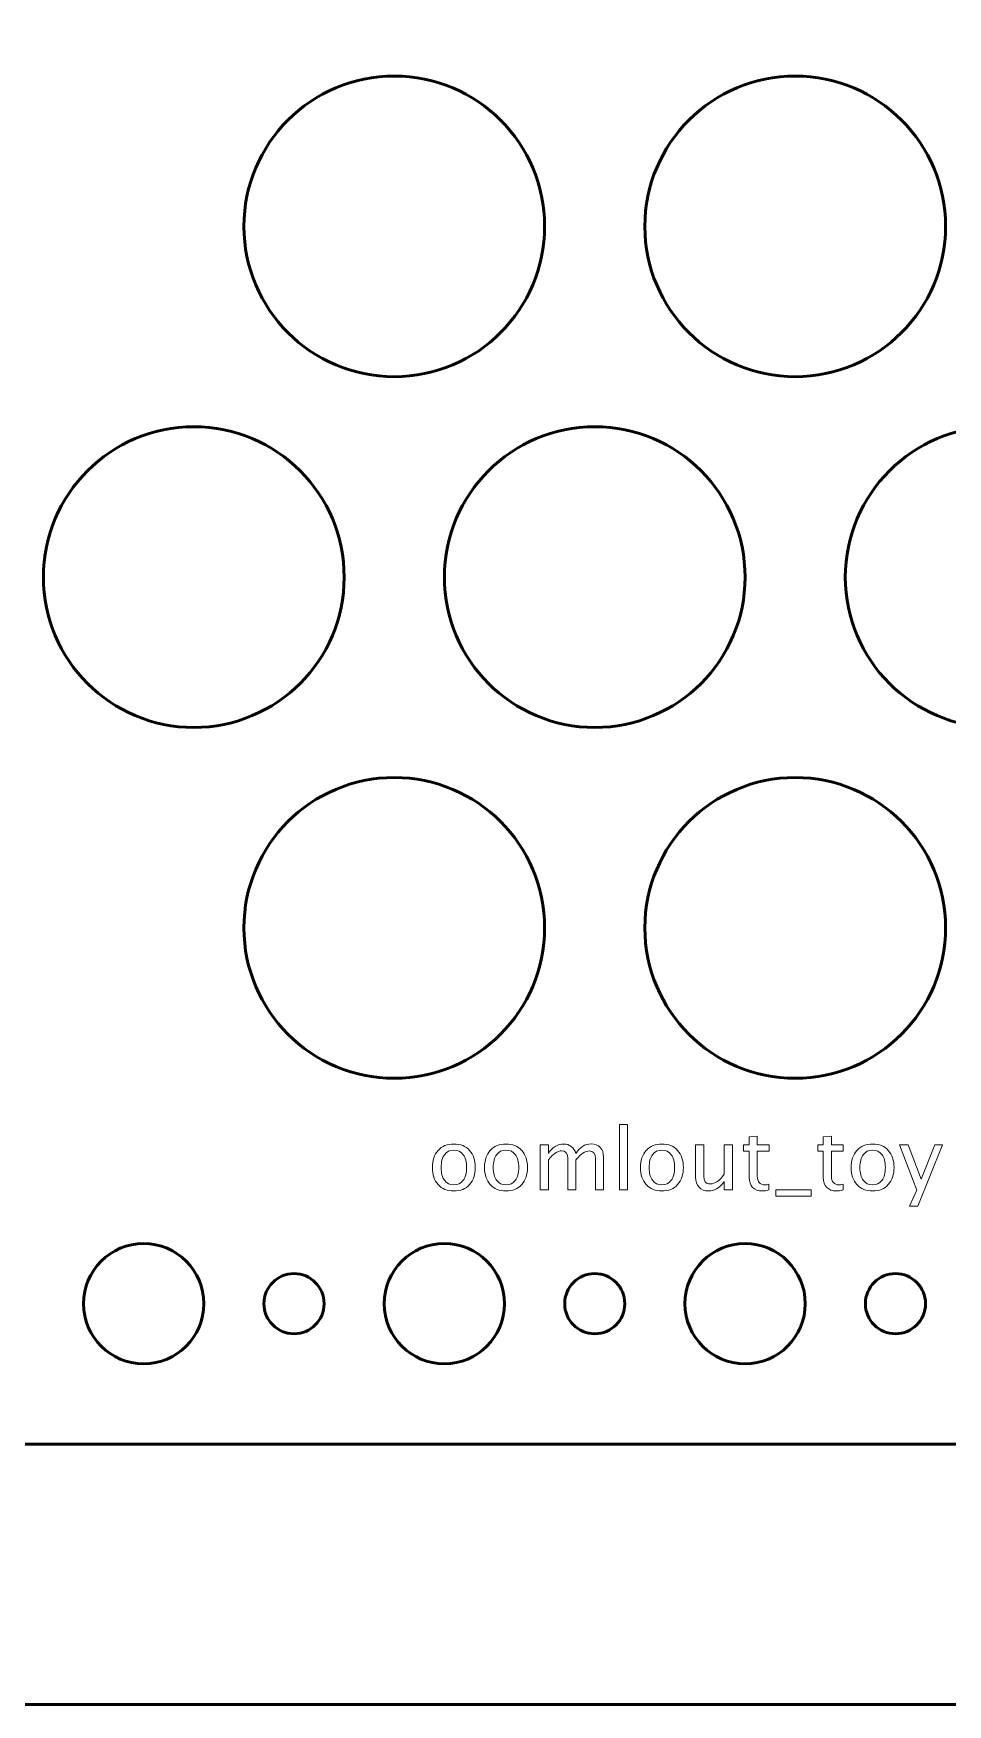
# Model space of a CAD drawing. Header units: centimetres. Extents: x -44 to 44, y -29.8 to 29.1.
# Drawn here: x -8.8 to -4.24, y 0.25 to 8.59 of the extents above; entities that cross this region are included whole.
import ezdxf

# ---------------------------------------------------------------- set-up
doc = ezdxf.new("R2010")
doc.units = ezdxf.units.CM
doc.header["$MEASUREMENT"] = 0
doc.layers.add('Layer 1', color=7, linetype='Continuous')

msp = doc.modelspace()

# ---------------------------------------------------------------- linework, layer by layer
at = {"layer": 'Layer 1', "color": 4, "lineweight": 53}
msp.add_lwpolyline([(-14, 0.25), (14, 0.25), (14, 23.75), (-14, 23.75), (-14, 0.25)], close=True, dxfattribs=at)
at = {"layer": 'Layer 1', "lineweight": 53}
for centre in [(-6.99998, 7.62498), (-4.99998, 7.62498), (-7.99998, 5.87498), (-5.99998, 5.87498), (-3.99998, 5.87498), (-6.99998, 4.12498), (-4.99998, 4.12498)]:
    msp.add_ellipse(centre, major_axis=(0, 0.75002), ratio=1, dxfattribs=at)
for points, knots in [([(-10.45, 2.05), (-10.45, 2.05), (-10.45, 21.95), (-10.45, 21.95), (-10.45, 21.95), (-10.45, 22.22614), (-10.22614, 22.45), (-9.95, 22.45), (-9.95, 22.45), (-9.95, 22.45), (9.95, 22.45), (9.95, 22.45), (9.95, 22.45), (10.22614, 22.45), (10.45, 22.22614), (10.45, 21.95), (10.45, 21.95), (10.45, 21.95), (10.45, 2.05), (10.45, 2.05), (10.45, 2.05), (10.45, 1.77386), (10.22614, 1.55), (9.95, 1.55), (9.95, 1.55), (9.95, 1.55), (-9.95, 1.55), (-9.95, 1.55), (-9.95, 1.55), (-10.22614, 1.55), (-10.45, 1.77386), (-10.45, 2.05)], [0, 0, 0, 0, 0.1111111, 0.1111111, 0.1111111, 0.1111111, 0.2222222, 0.2222222, 0.2222222, 0.2222222, 0.3333333, 0.3333333, 0.3333333, 0.3333333, 0.4444444, 0.4444444, 0.4444444, 0.4444444, 0.5555556, 0.5555556, 0.5555556, 0.5555556, 0.6666667, 0.6666667, 0.6666667, 0.6666667, 0.7777778, 0.7777778, 0.7777778, 0.7777778, 1, 1, 1, 1]), ([(-8.55, 2.25), (-8.55, 2.41569), (-8.41569, 2.55), (-8.25, 2.55), (-8.25, 2.55), (-8.08431, 2.55), (-7.95, 2.41569), (-7.95, 2.25), (-7.95, 2.25), (-7.95, 2.08431), (-8.08431, 1.95), (-8.25, 1.95), (-8.25, 1.95), (-8.41569, 1.95), (-8.55, 2.08431), (-8.55, 2.25)], [0, 0, 0, 0, 0.2, 0.2, 0.2, 0.2, 0.4, 0.4, 0.4, 0.4, 0.6, 0.6, 0.6, 0.6, 1, 1, 1, 1]), ([(-7.05, 2.25), (-7.05, 2.41569), (-6.91569, 2.55), (-6.75, 2.55), (-6.75, 2.55), (-6.58431, 2.55), (-6.45, 2.41569), (-6.45, 2.25), (-6.45, 2.25), (-6.45, 2.08431), (-6.58431, 1.95), (-6.75, 1.95), (-6.75, 1.95), (-6.91569, 1.95), (-7.05, 2.08431), (-7.05, 2.25)], [0, 0, 0, 0, 0.2, 0.2, 0.2, 0.2, 0.4, 0.4, 0.4, 0.4, 0.6, 0.6, 0.6, 0.6, 1, 1, 1, 1]), ([(-5.55, 2.25), (-5.55, 2.41569), (-5.41569, 2.55), (-5.25, 2.55), (-5.25, 2.55), (-5.08431, 2.55), (-4.95, 2.41569), (-4.95, 2.25), (-4.95, 2.25), (-4.95, 2.08431), (-5.08431, 1.95), (-5.25, 1.95), (-5.25, 1.95), (-5.41569, 1.95), (-5.55, 2.08431), (-5.55, 2.25)], [0, 0, 0, 0, 0.2, 0.2, 0.2, 0.2, 0.4, 0.4, 0.4, 0.4, 0.6, 0.6, 0.6, 0.6, 1, 1, 1, 1]), ([(-7.65, 2.25), (-7.65, 2.33284), (-7.58284, 2.4), (-7.5, 2.4), (-7.5, 2.4), (-7.41716, 2.4), (-7.35, 2.33284), (-7.35, 2.25), (-7.35, 2.25), (-7.35, 2.16716), (-7.41716, 2.1), (-7.5, 2.1), (-7.5, 2.1), (-7.58284, 2.1), (-7.65, 2.16716), (-7.65, 2.25)], [0, 0, 0, 0, 0.2, 0.2, 0.2, 0.2, 0.4, 0.4, 0.4, 0.4, 0.6, 0.6, 0.6, 0.6, 1, 1, 1, 1]), ([(-6.15, 2.25), (-6.15, 2.33284), (-6.08284, 2.4), (-6, 2.4), (-6, 2.4), (-5.91716, 2.4), (-5.85, 2.33284), (-5.85, 2.25), (-5.85, 2.25), (-5.85, 2.16716), (-5.91716, 2.1), (-6, 2.1), (-6, 2.1), (-6.08284, 2.1), (-6.15, 2.16716), (-6.15, 2.25)], [0, 0, 0, 0, 0.2, 0.2, 0.2, 0.2, 0.4, 0.4, 0.4, 0.4, 0.6, 0.6, 0.6, 0.6, 1, 1, 1, 1]), ([(-4.65, 2.25), (-4.65, 2.33284), (-4.58284, 2.4), (-4.5, 2.4), (-4.5, 2.4), (-4.41716, 2.4), (-4.35, 2.33284), (-4.35, 2.25), (-4.35, 2.25), (-4.35, 2.16716), (-4.41716, 2.1), (-4.5, 2.1), (-4.5, 2.1), (-4.58284, 2.1), (-4.65, 2.16716), (-4.65, 2.25)], [0, 0, 0, 0, 0.2, 0.2, 0.2, 0.2, 0.4, 0.4, 0.4, 0.4, 0.6, 0.6, 0.6, 0.6, 1, 1, 1, 1])]:
    msp.add_open_spline(points, degree=3, knots=knots, dxfattribs=at)
at = {"layer": 'Layer 1', "color": 5, "lineweight": 9}
for points, knots in [([(-5.87668, 2.81748), (-5.87668, 2.81748), (-5.87668, 3.14387), (-5.87668, 3.14387), (-5.87668, 3.14387), (-5.87668, 3.14387), (-5.83604, 3.14387), (-5.83604, 3.14387), (-5.83604, 3.14387), (-5.83604, 3.14387), (-5.83604, 2.81748), (-5.83604, 2.81748), (-5.83604, 2.81748), (-5.83604, 2.81748), (-5.87668, 2.81748), (-5.87668, 2.81748)], [0, 0, 0, 0, 0.2, 0.2, 0.2, 0.2, 0.4, 0.4, 0.4, 0.4, 0.6, 0.6, 0.6, 0.6, 1, 1, 1, 1]), ([(-5.13119, 2.81755), (-5.14375, 2.81409), (-5.15469, 2.8124), (-5.16393, 2.8124), (-5.16393, 2.8124), (-5.18467, 2.8124), (-5.20083, 2.81833), (-5.2124, 2.83018), (-5.2124, 2.83018), (-5.22404, 2.84203), (-5.22983, 2.85847), (-5.22983, 2.87957), (-5.22983, 2.87957), (-5.22983, 2.87957), (-5.22983, 3.01137), (-5.22983, 3.01137), (-5.22983, 3.01137), (-5.22983, 3.01137), (-5.25791, 3.01137), (-5.25791, 3.01137), (-5.25791, 3.01137), (-5.25791, 3.01137), (-5.25791, 3.04184), (-5.25791, 3.04184), (-5.25791, 3.04184), (-5.25791, 3.04184), (-5.22983, 3.04184), (-5.22983, 3.04184), (-5.22983, 3.04184), (-5.22983, 3.04184), (-5.22983, 3.08241), (-5.22983, 3.08241), (-5.22983, 3.08241), (-5.22983, 3.08241), (-5.18919, 3.08629), (-5.18919, 3.08629), (-5.18919, 3.08629), (-5.18919, 3.08629), (-5.18919, 3.04184), (-5.18919, 3.04184), (-5.18919, 3.04184), (-5.18919, 3.04184), (-5.13034, 3.04184), (-5.13034, 3.04184), (-5.13034, 3.04184), (-5.13034, 3.04184), (-5.13034, 3.01137), (-5.13034, 3.01137), (-5.13034, 3.01137), (-5.13034, 3.01137), (-5.18919, 3.01137), (-5.18919, 3.01137), (-5.18919, 3.01137), (-5.18919, 3.01137), (-5.18919, 2.88691), (-5.18919, 2.88691), (-5.18919, 2.88691), (-5.18919, 2.85756), (-5.17642, 2.84288), (-5.15095, 2.84288), (-5.15095, 2.84288), (-5.14551, 2.84288), (-5.13895, 2.8438), (-5.13119, 2.84556), (-5.13119, 2.84556), (-5.13119, 2.84556), (-5.13119, 2.81755), (-5.13119, 2.81755)], [0, 0, 0, 0, 0.0555556, 0.0555556, 0.0555556, 0.0555556, 0.1111111, 0.1111111, 0.1111111, 0.1111111, 0.1666667, 0.1666667, 0.1666667, 0.1666667, 0.2222222, 0.2222222, 0.2222222, 0.2222222, 0.2777778, 0.2777778, 0.2777778, 0.2777778, 0.3333333, 0.3333333, 0.3333333, 0.3333333, 0.3888889, 0.3888889, 0.3888889, 0.3888889, 0.4444444, 0.4444444, 0.4444444, 0.4444444, 0.5, 0.5, 0.5, 0.5, 0.5555556, 0.5555556, 0.5555556, 0.5555556, 0.6111111, 0.6111111, 0.6111111, 0.6111111, 0.6666667, 0.6666667, 0.6666667, 0.6666667, 0.7222222, 0.7222222, 0.7222222, 0.7222222, 0.7777778, 0.7777778, 0.7777778, 0.7777778, 0.8333333, 0.8333333, 0.8333333, 0.8333333, 0.8888889, 0.8888889, 0.8888889, 0.8888889, 1, 1, 1, 1]), ([(-4.76119, 2.81755), (-4.77375, 2.81409), (-4.78469, 2.8124), (-4.79393, 2.8124), (-4.79393, 2.8124), (-4.81467, 2.8124), (-4.83083, 2.81833), (-4.8424, 2.83018), (-4.8424, 2.83018), (-4.85404, 2.84203), (-4.85983, 2.85847), (-4.85983, 2.87957), (-4.85983, 2.87957), (-4.85983, 2.87957), (-4.85983, 3.01137), (-4.85983, 3.01137), (-4.85983, 3.01137), (-4.85983, 3.01137), (-4.88791, 3.01137), (-4.88791, 3.01137), (-4.88791, 3.01137), (-4.88791, 3.01137), (-4.88791, 3.04184), (-4.88791, 3.04184), (-4.88791, 3.04184), (-4.88791, 3.04184), (-4.85983, 3.04184), (-4.85983, 3.04184), (-4.85983, 3.04184), (-4.85983, 3.04184), (-4.85983, 3.08241), (-4.85983, 3.08241), (-4.85983, 3.08241), (-4.85983, 3.08241), (-4.81919, 3.08629), (-4.81919, 3.08629), (-4.81919, 3.08629), (-4.81919, 3.08629), (-4.81919, 3.04184), (-4.81919, 3.04184), (-4.81919, 3.04184), (-4.81919, 3.04184), (-4.76034, 3.04184), (-4.76034, 3.04184), (-4.76034, 3.04184), (-4.76034, 3.04184), (-4.76034, 3.01137), (-4.76034, 3.01137), (-4.76034, 3.01137), (-4.76034, 3.01137), (-4.81919, 3.01137), (-4.81919, 3.01137), (-4.81919, 3.01137), (-4.81919, 3.01137), (-4.81919, 2.88691), (-4.81919, 2.88691), (-4.81919, 2.88691), (-4.81919, 2.85756), (-4.80642, 2.84288), (-4.78095, 2.84288), (-4.78095, 2.84288), (-4.77551, 2.84288), (-4.76895, 2.8438), (-4.76119, 2.84556), (-4.76119, 2.84556), (-4.76119, 2.84556), (-4.76119, 2.81755), (-4.76119, 2.81755)], [0, 0, 0, 0, 0.0555556, 0.0555556, 0.0555556, 0.0555556, 0.1111111, 0.1111111, 0.1111111, 0.1111111, 0.1666667, 0.1666667, 0.1666667, 0.1666667, 0.2222222, 0.2222222, 0.2222222, 0.2222222, 0.2777778, 0.2777778, 0.2777778, 0.2777778, 0.3333333, 0.3333333, 0.3333333, 0.3333333, 0.3888889, 0.3888889, 0.3888889, 0.3888889, 0.4444444, 0.4444444, 0.4444444, 0.4444444, 0.5, 0.5, 0.5, 0.5, 0.5555556, 0.5555556, 0.5555556, 0.5555556, 0.6111111, 0.6111111, 0.6111111, 0.6111111, 0.6666667, 0.6666667, 0.6666667, 0.6666667, 0.7222222, 0.7222222, 0.7222222, 0.7222222, 0.7777778, 0.7777778, 0.7777778, 0.7777778, 0.8333333, 0.8333333, 0.8333333, 0.8333333, 0.8888889, 0.8888889, 0.8888889, 0.8888889, 1, 1, 1, 1]), ([(-6.70275, 2.8124), (-6.7357, 2.8124), (-6.7618, 2.82291), (-6.78099, 2.84394), (-6.78099, 2.84394), (-6.80025, 2.86496), (-6.80985, 2.89354), (-6.80985, 2.92959), (-6.80985, 2.92959), (-6.80985, 2.96557), (-6.80025, 2.99408), (-6.78099, 3.01503), (-6.78099, 3.01503), (-6.7618, 3.03599), (-6.7357, 3.0465), (-6.70275, 3.0465), (-6.70275, 3.0465), (-6.6698, 3.0465), (-6.64369, 3.03599), (-6.6245, 3.01503), (-6.6245, 3.01503), (-6.60524, 2.99408), (-6.59565, 2.96557), (-6.59565, 2.92959), (-6.59565, 2.92959), (-6.59565, 2.89354), (-6.60524, 2.86496), (-6.6245, 2.84394), (-6.6245, 2.84394), (-6.64369, 2.82291), (-6.6698, 2.8124), (-6.70275, 2.8124)], [0, 0, 0, 0, 0.1111111, 0.1111111, 0.1111111, 0.1111111, 0.2222222, 0.2222222, 0.2222222, 0.2222222, 0.3333333, 0.3333333, 0.3333333, 0.3333333, 0.4444444, 0.4444444, 0.4444444, 0.4444444, 0.5555556, 0.5555556, 0.5555556, 0.5555556, 0.6666667, 0.6666667, 0.6666667, 0.6666667, 0.7777778, 0.7777778, 0.7777778, 0.7777778, 1, 1, 1, 1]), ([(-6.70282, 2.84288), (-6.68271, 2.84288), (-6.66705, 2.85043), (-6.6559, 2.8656), (-6.6559, 2.8656), (-6.64482, 2.8807), (-6.63925, 2.90208), (-6.63925, 2.92959), (-6.63925, 2.92959), (-6.63925, 2.95704), (-6.64482, 2.97835), (-6.6559, 2.99344), (-6.6559, 2.99344), (-6.66705, 3.00847), (-6.68271, 3.01602), (-6.70282, 3.01602), (-6.70282, 3.01602), (-6.723, 3.01602), (-6.73866, 3.00847), (-6.74967, 2.99344), (-6.74967, 2.99344), (-6.76074, 2.97835), (-6.76625, 2.95704), (-6.76625, 2.92959), (-6.76625, 2.92959), (-6.76625, 2.90208), (-6.76074, 2.8807), (-6.74967, 2.8656), (-6.74967, 2.8656), (-6.73866, 2.85043), (-6.723, 2.84288), (-6.70282, 2.84288)], [0, 0, 0, 0, 0.1111111, 0.1111111, 0.1111111, 0.1111111, 0.2222222, 0.2222222, 0.2222222, 0.2222222, 0.3333333, 0.3333333, 0.3333333, 0.3333333, 0.4444444, 0.4444444, 0.4444444, 0.4444444, 0.5555556, 0.5555556, 0.5555556, 0.5555556, 0.6666667, 0.6666667, 0.6666667, 0.6666667, 0.7777778, 0.7777778, 0.7777778, 0.7777778, 1, 1, 1, 1]), ([(-6.44268, 2.8124), (-6.47563, 2.8124), (-6.50173, 2.82291), (-6.52092, 2.84394), (-6.52092, 2.84394), (-6.54018, 2.86496), (-6.54978, 2.89354), (-6.54978, 2.92959), (-6.54978, 2.92959), (-6.54978, 2.96557), (-6.54018, 2.99408), (-6.52092, 3.01503), (-6.52092, 3.01503), (-6.50173, 3.03599), (-6.47563, 3.0465), (-6.44268, 3.0465), (-6.44268, 3.0465), (-6.40973, 3.0465), (-6.38362, 3.03599), (-6.36443, 3.01503), (-6.36443, 3.01503), (-6.34517, 2.99408), (-6.33558, 2.96557), (-6.33558, 2.92959), (-6.33558, 2.92959), (-6.33558, 2.89354), (-6.34517, 2.86496), (-6.36443, 2.84394), (-6.36443, 2.84394), (-6.38362, 2.82291), (-6.40973, 2.8124), (-6.44268, 2.8124)], [0, 0, 0, 0, 0.1111111, 0.1111111, 0.1111111, 0.1111111, 0.2222222, 0.2222222, 0.2222222, 0.2222222, 0.3333333, 0.3333333, 0.3333333, 0.3333333, 0.4444444, 0.4444444, 0.4444444, 0.4444444, 0.5555556, 0.5555556, 0.5555556, 0.5555556, 0.6666667, 0.6666667, 0.6666667, 0.6666667, 0.7777778, 0.7777778, 0.7777778, 0.7777778, 1, 1, 1, 1]), ([(-6.44275, 2.84288), (-6.42264, 2.84288), (-6.40698, 2.85043), (-6.39583, 2.8656), (-6.39583, 2.8656), (-6.38475, 2.8807), (-6.37918, 2.90208), (-6.37918, 2.92959), (-6.37918, 2.92959), (-6.37918, 2.95704), (-6.38475, 2.97835), (-6.39583, 2.99344), (-6.39583, 2.99344), (-6.40698, 3.00847), (-6.42264, 3.01602), (-6.44275, 3.01602), (-6.44275, 3.01602), (-6.46293, 3.01602), (-6.47859, 3.00847), (-6.4896, 2.99344), (-6.4896, 2.99344), (-6.50067, 2.97835), (-6.50618, 2.95704), (-6.50618, 2.92959), (-6.50618, 2.92959), (-6.50618, 2.90208), (-6.50067, 2.8807), (-6.4896, 2.8656), (-6.4896, 2.8656), (-6.47859, 2.85043), (-6.46293, 2.84288), (-6.44275, 2.84288)], [0, 0, 0, 0, 0.1111111, 0.1111111, 0.1111111, 0.1111111, 0.2222222, 0.2222222, 0.2222222, 0.2222222, 0.3333333, 0.3333333, 0.3333333, 0.3333333, 0.4444444, 0.4444444, 0.4444444, 0.4444444, 0.5555556, 0.5555556, 0.5555556, 0.5555556, 0.6666667, 0.6666667, 0.6666667, 0.6666667, 0.7777778, 0.7777778, 0.7777778, 0.7777778, 1, 1, 1, 1]), ([(-6.27193, 2.81748), (-6.27193, 2.81748), (-6.27193, 3.04184), (-6.27193, 3.04184), (-6.27193, 3.04184), (-6.27193, 3.04184), (-6.23129, 3.04184), (-6.23129, 3.04184), (-6.23129, 3.04184), (-6.23129, 3.04184), (-6.23129, 2.99944), (-6.23129, 2.99944), (-6.23129, 2.99944), (-6.21146, 3.03084), (-6.18606, 3.0465), (-6.15495, 3.0465), (-6.15495, 3.0465), (-6.12496, 3.0465), (-6.10457, 3.03084), (-6.09371, 2.99944), (-6.09371, 2.99944), (-6.07445, 3.03112), (-6.04933, 3.04692), (-6.0185, 3.04692), (-6.0185, 3.04692), (-5.99881, 3.04692), (-5.9835, 3.04114), (-5.97257, 3.0295), (-5.97257, 3.0295), (-5.96163, 3.01786), (-5.95613, 3.00156), (-5.95613, 2.9806), (-5.95613, 2.9806), (-5.95613, 2.9806), (-5.95613, 2.81748), (-5.95613, 2.81748), (-5.95613, 2.81748), (-5.95613, 2.81748), (-5.99677, 2.81748), (-5.99677, 2.81748), (-5.99677, 2.81748), (-5.99677, 2.81748), (-5.99677, 2.9739), (-5.99677, 2.9739), (-5.99677, 2.9739), (-5.99677, 2.99944), (-6.00693, 3.01221), (-6.02725, 3.01221), (-6.02725, 3.01221), (-6.04834, 3.01221), (-6.0705, 2.99732), (-6.09371, 2.96748), (-6.09371, 2.96748), (-6.09371, 2.96748), (-6.09371, 2.81748), (-6.09371, 2.81748), (-6.09371, 2.81748), (-6.09371, 2.81748), (-6.13435, 2.81748), (-6.13435, 2.81748), (-6.13435, 2.81748), (-6.13435, 2.81748), (-6.13435, 2.97404), (-6.13435, 2.97404), (-6.13435, 2.97404), (-6.13435, 2.99979), (-6.14465, 3.01264), (-6.16532, 3.01264), (-6.16532, 3.01264), (-6.18585, 3.01264), (-6.20787, 2.99768), (-6.23129, 2.96769), (-6.23129, 2.96769), (-6.23129, 2.96769), (-6.23129, 2.81748), (-6.23129, 2.81748), (-6.23129, 2.81748), (-6.23129, 2.81748), (-6.27193, 2.81748), (-6.27193, 2.81748)], [0, 0, 0, 0, 0.047619, 0.047619, 0.047619, 0.047619, 0.0952381, 0.0952381, 0.0952381, 0.0952381, 0.1428571, 0.1428571, 0.1428571, 0.1428571, 0.1904762, 0.1904762, 0.1904762, 0.1904762, 0.2380952, 0.2380952, 0.2380952, 0.2380952, 0.2857143, 0.2857143, 0.2857143, 0.2857143, 0.3333333, 0.3333333, 0.3333333, 0.3333333, 0.3809524, 0.3809524, 0.3809524, 0.3809524, 0.4285714, 0.4285714, 0.4285714, 0.4285714, 0.4761905, 0.4761905, 0.4761905, 0.4761905, 0.5238095, 0.5238095, 0.5238095, 0.5238095, 0.5714286, 0.5714286, 0.5714286, 0.5714286, 0.6190476, 0.6190476, 0.6190476, 0.6190476, 0.6666667, 0.6666667, 0.6666667, 0.6666667, 0.7142857, 0.7142857, 0.7142857, 0.7142857, 0.7619048, 0.7619048, 0.7619048, 0.7619048, 0.8095238, 0.8095238, 0.8095238, 0.8095238, 0.8571429, 0.8571429, 0.8571429, 0.8571429, 0.9047619, 0.9047619, 0.9047619, 0.9047619, 1, 1, 1, 1]), ([(-5.66502, 2.8124), (-5.69797, 2.8124), (-5.72407, 2.82291), (-5.74326, 2.84394), (-5.74326, 2.84394), (-5.76252, 2.86496), (-5.77212, 2.89354), (-5.77212, 2.92959), (-5.77212, 2.92959), (-5.77212, 2.96557), (-5.76252, 2.99408), (-5.74326, 3.01503), (-5.74326, 3.01503), (-5.72407, 3.03599), (-5.69797, 3.0465), (-5.66502, 3.0465), (-5.66502, 3.0465), (-5.63207, 3.0465), (-5.60596, 3.03599), (-5.58677, 3.01503), (-5.58677, 3.01503), (-5.56751, 2.99408), (-5.55792, 2.96557), (-5.55792, 2.92959), (-5.55792, 2.92959), (-5.55792, 2.89354), (-5.56751, 2.86496), (-5.58677, 2.84394), (-5.58677, 2.84394), (-5.60596, 2.82291), (-5.63207, 2.8124), (-5.66502, 2.8124)], [0, 0, 0, 0, 0.1111111, 0.1111111, 0.1111111, 0.1111111, 0.2222222, 0.2222222, 0.2222222, 0.2222222, 0.3333333, 0.3333333, 0.3333333, 0.3333333, 0.4444444, 0.4444444, 0.4444444, 0.4444444, 0.5555556, 0.5555556, 0.5555556, 0.5555556, 0.6666667, 0.6666667, 0.6666667, 0.6666667, 0.7777778, 0.7777778, 0.7777778, 0.7777778, 1, 1, 1, 1]), ([(-5.66509, 2.84288), (-5.64498, 2.84288), (-5.62932, 2.85043), (-5.61817, 2.8656), (-5.61817, 2.8656), (-5.60709, 2.8807), (-5.60152, 2.90208), (-5.60152, 2.92959), (-5.60152, 2.92959), (-5.60152, 2.95704), (-5.60709, 2.97835), (-5.61817, 2.99344), (-5.61817, 2.99344), (-5.62932, 3.00847), (-5.64498, 3.01602), (-5.66509, 3.01602), (-5.66509, 3.01602), (-5.68527, 3.01602), (-5.70093, 3.00847), (-5.71194, 2.99344), (-5.71194, 2.99344), (-5.72301, 2.97835), (-5.72852, 2.95704), (-5.72852, 2.92959), (-5.72852, 2.92959), (-5.72852, 2.90208), (-5.72301, 2.8807), (-5.71194, 2.8656), (-5.71194, 2.8656), (-5.70093, 2.85043), (-5.68527, 2.84288), (-5.66509, 2.84288)], [0, 0, 0, 0, 0.1111111, 0.1111111, 0.1111111, 0.1111111, 0.2222222, 0.2222222, 0.2222222, 0.2222222, 0.3333333, 0.3333333, 0.3333333, 0.3333333, 0.4444444, 0.4444444, 0.4444444, 0.4444444, 0.5555556, 0.5555556, 0.5555556, 0.5555556, 0.6666667, 0.6666667, 0.6666667, 0.6666667, 0.7777778, 0.7777778, 0.7777778, 0.7777778, 1, 1, 1, 1]), ([(-5.35372, 2.81748), (-5.35372, 2.81748), (-5.35372, 2.85967), (-5.35372, 2.85967), (-5.35372, 2.85967), (-5.37539, 2.82813), (-5.4017, 2.8124), (-5.43261, 2.8124), (-5.43261, 2.8124), (-5.45222, 2.8124), (-5.46781, 2.81854), (-5.47938, 2.83089), (-5.47938, 2.83089), (-5.49102, 2.84323), (-5.49681, 2.85981), (-5.49681, 2.88077), (-5.49681, 2.88077), (-5.49681, 2.88077), (-5.49681, 3.04184), (-5.49681, 3.04184), (-5.49681, 3.04184), (-5.49681, 3.04184), (-5.45617, 3.04184), (-5.45617, 3.04184), (-5.45617, 3.04184), (-5.45617, 3.04184), (-5.45617, 2.89403), (-5.45617, 2.89403), (-5.45617, 2.89403), (-5.45617, 2.87717), (-5.4537, 2.86525), (-5.44883, 2.85819), (-5.44883, 2.85819), (-5.44389, 2.85106), (-5.43571, 2.84754), (-5.42421, 2.84754), (-5.42421, 2.84754), (-5.39937, 2.84754), (-5.37581, 2.86383), (-5.35372, 2.8965), (-5.35372, 2.8965), (-5.35372, 2.8965), (-5.35372, 3.04184), (-5.35372, 3.04184), (-5.35372, 3.04184), (-5.35372, 3.04184), (-5.31309, 3.04184), (-5.31309, 3.04184), (-5.31309, 3.04184), (-5.31309, 3.04184), (-5.31309, 2.81748), (-5.31309, 2.81748), (-5.31309, 2.81748), (-5.31309, 2.81748), (-5.35372, 2.81748), (-5.35372, 2.81748)], [0, 0, 0, 0, 0.0666667, 0.0666667, 0.0666667, 0.0666667, 0.1333333, 0.1333333, 0.1333333, 0.1333333, 0.2, 0.2, 0.2, 0.2, 0.2666667, 0.2666667, 0.2666667, 0.2666667, 0.3333333, 0.3333333, 0.3333333, 0.3333333, 0.4, 0.4, 0.4, 0.4, 0.4666667, 0.4666667, 0.4666667, 0.4666667, 0.5333333, 0.5333333, 0.5333333, 0.5333333, 0.6, 0.6, 0.6, 0.6, 0.6666667, 0.6666667, 0.6666667, 0.6666667, 0.7333333, 0.7333333, 0.7333333, 0.7333333, 0.8, 0.8, 0.8, 0.8, 0.8666667, 0.8666667, 0.8666667, 0.8666667, 1, 1, 1, 1]), ([(-4.61387, 2.8124), (-4.64682, 2.8124), (-4.67292, 2.82291), (-4.69211, 2.84394), (-4.69211, 2.84394), (-4.71137, 2.86496), (-4.72097, 2.89354), (-4.72097, 2.92959), (-4.72097, 2.92959), (-4.72097, 2.96557), (-4.71137, 2.99408), (-4.69211, 3.01503), (-4.69211, 3.01503), (-4.67292, 3.03599), (-4.64682, 3.0465), (-4.61387, 3.0465), (-4.61387, 3.0465), (-4.58092, 3.0465), (-4.55481, 3.03599), (-4.53562, 3.01503), (-4.53562, 3.01503), (-4.51636, 2.99408), (-4.50677, 2.96557), (-4.50677, 2.92959), (-4.50677, 2.92959), (-4.50677, 2.89354), (-4.51636, 2.86496), (-4.53562, 2.84394), (-4.53562, 2.84394), (-4.55481, 2.82291), (-4.58092, 2.8124), (-4.61387, 2.8124)], [0, 0, 0, 0, 0.1111111, 0.1111111, 0.1111111, 0.1111111, 0.2222222, 0.2222222, 0.2222222, 0.2222222, 0.3333333, 0.3333333, 0.3333333, 0.3333333, 0.4444444, 0.4444444, 0.4444444, 0.4444444, 0.5555556, 0.5555556, 0.5555556, 0.5555556, 0.6666667, 0.6666667, 0.6666667, 0.6666667, 0.7777778, 0.7777778, 0.7777778, 0.7777778, 1, 1, 1, 1]), ([(-4.61394, 2.84288), (-4.59383, 2.84288), (-4.57817, 2.85043), (-4.56702, 2.8656), (-4.56702, 2.8656), (-4.55594, 2.8807), (-4.55037, 2.90208), (-4.55037, 2.92959), (-4.55037, 2.92959), (-4.55037, 2.95704), (-4.55594, 2.97835), (-4.56702, 2.99344), (-4.56702, 2.99344), (-4.57817, 3.00847), (-4.59383, 3.01602), (-4.61394, 3.01602), (-4.61394, 3.01602), (-4.63412, 3.01602), (-4.64978, 3.00847), (-4.66079, 2.99344), (-4.66079, 2.99344), (-4.67186, 2.97835), (-4.67737, 2.95704), (-4.67737, 2.92959), (-4.67737, 2.92959), (-4.67737, 2.90208), (-4.67186, 2.8807), (-4.66079, 2.8656), (-4.66079, 2.8656), (-4.64978, 2.85043), (-4.63412, 2.84288), (-4.61394, 2.84288)], [0, 0, 0, 0, 0.1111111, 0.1111111, 0.1111111, 0.1111111, 0.2222222, 0.2222222, 0.2222222, 0.2222222, 0.3333333, 0.3333333, 0.3333333, 0.3333333, 0.4444444, 0.4444444, 0.4444444, 0.4444444, 0.5555556, 0.5555556, 0.5555556, 0.5555556, 0.6666667, 0.6666667, 0.6666667, 0.6666667, 0.7777778, 0.7777778, 0.7777778, 0.7777778, 1, 1, 1, 1]), ([(-4.42986, 2.73578), (-4.42986, 2.73578), (-4.39345, 2.8172), (-4.39345, 2.8172), (-4.39345, 2.8172), (-4.39345, 2.8172), (-4.48037, 3.04184), (-4.48037, 3.04184), (-4.48037, 3.04184), (-4.48037, 3.04184), (-4.43677, 3.04184), (-4.43677, 3.04184), (-4.43677, 3.04184), (-4.43677, 3.04184), (-4.37214, 2.87195), (-4.37214, 2.87195), (-4.37214, 2.87195), (-4.37214, 2.87195), (-4.30321, 3.04184), (-4.30321, 3.04184), (-4.30321, 3.04184), (-4.30321, 3.04184), (-4.2649, 3.04184), (-4.2649, 3.04184), (-4.2649, 3.04184), (-4.2649, 3.04184), (-4.38752, 2.73578), (-4.38752, 2.73578), (-4.38752, 2.73578), (-4.38752, 2.73578), (-4.42986, 2.73578), (-4.42986, 2.73578)], [0, 0, 0, 0, 0.1111111, 0.1111111, 0.1111111, 0.1111111, 0.2222222, 0.2222222, 0.2222222, 0.2222222, 0.3333333, 0.3333333, 0.3333333, 0.3333333, 0.4444444, 0.4444444, 0.4444444, 0.4444444, 0.5555556, 0.5555556, 0.5555556, 0.5555556, 0.6666667, 0.6666667, 0.6666667, 0.6666667, 0.7777778, 0.7777778, 0.7777778, 0.7777778, 1, 1, 1, 1]), ([(-5.09605, 2.787), (-5.09605, 2.787), (-5.09605, 2.81748), (-5.09605, 2.81748), (-5.09605, 2.81748), (-5.09605, 2.81748), (-4.91994, 2.81748), (-4.91994, 2.81748), (-4.91994, 2.81748), (-4.91994, 2.81748), (-4.91994, 2.787), (-4.91994, 2.787), (-4.91994, 2.787), (-4.91994, 2.787), (-5.09605, 2.787), (-5.09605, 2.787)], [0, 0, 0, 0, 0.2, 0.2, 0.2, 0.2, 0.4, 0.4, 0.4, 0.4, 0.6, 0.6, 0.6, 0.6, 1, 1, 1, 1])]:
    msp.add_open_spline(points, degree=3, knots=knots, dxfattribs=at)

doc.saveas('drawing.dxf')
